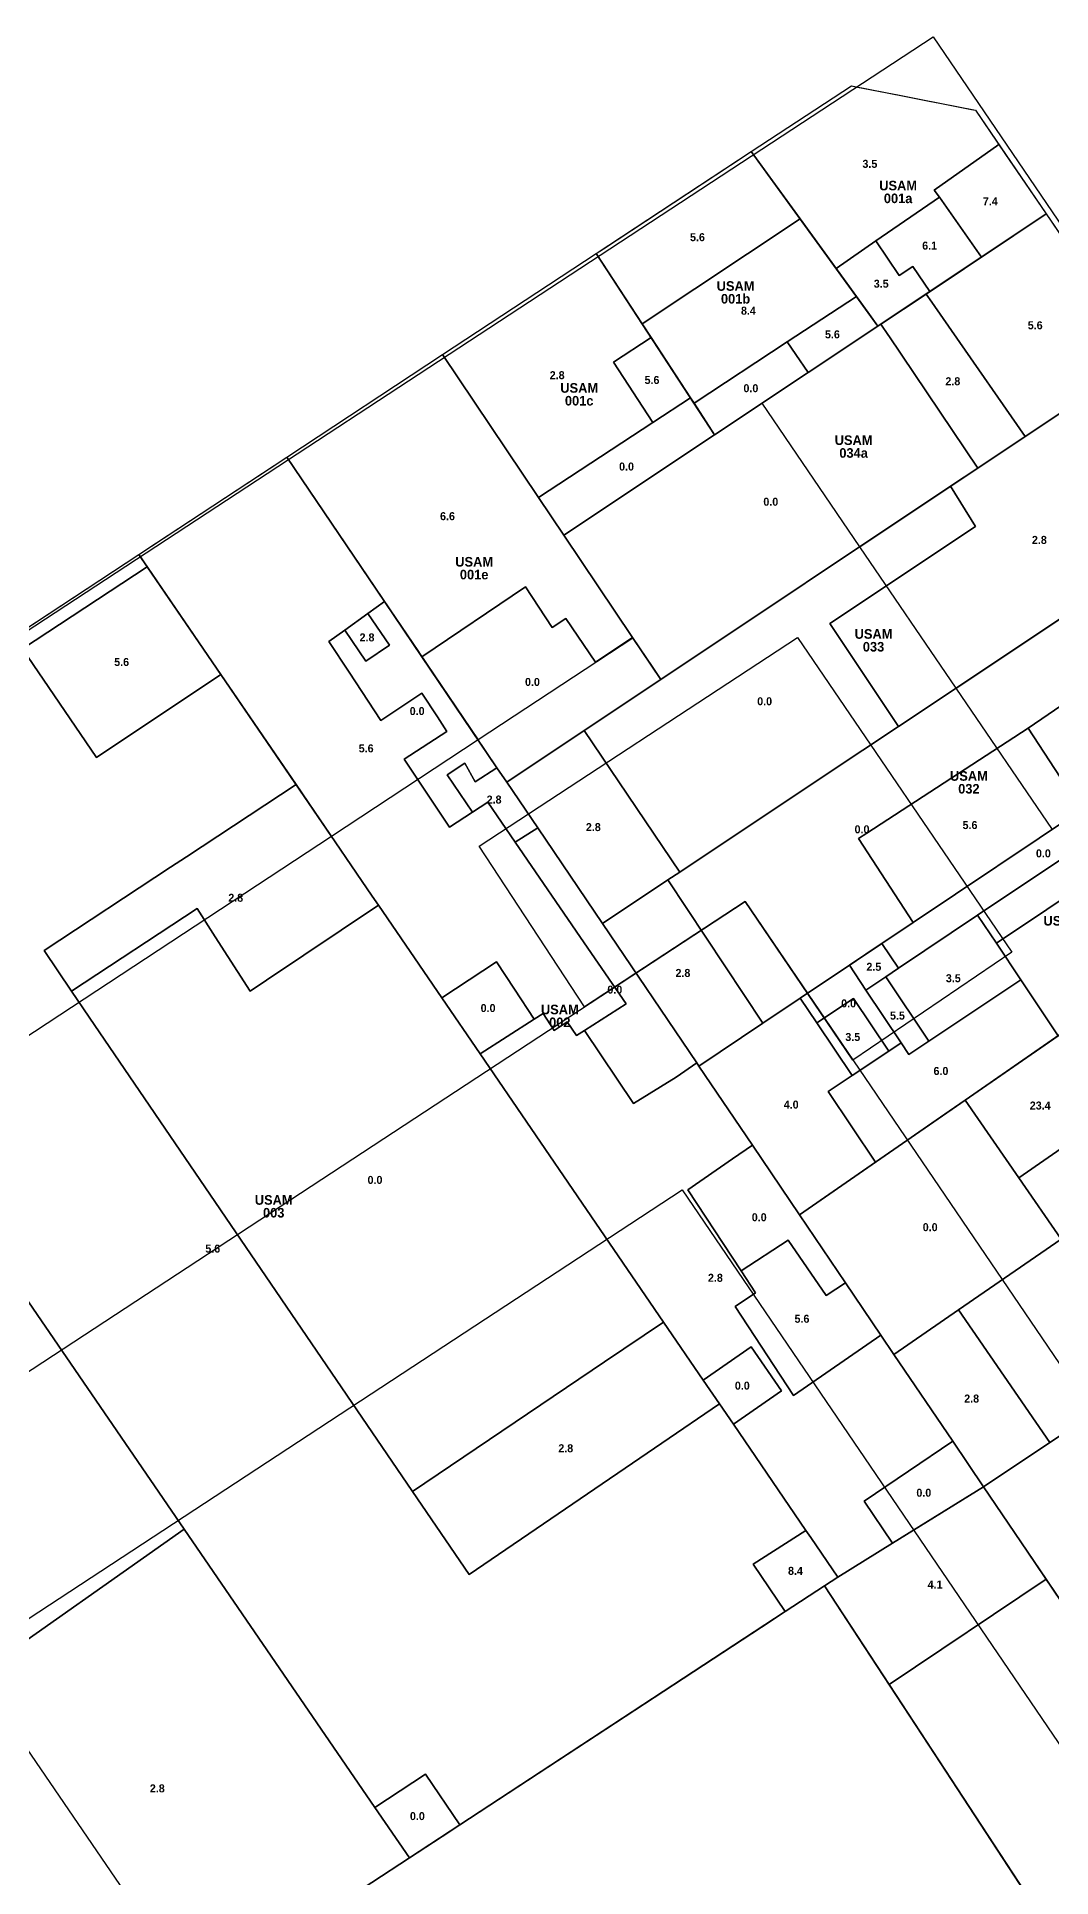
# Model space of a CAD drawing. Header units: metres. Extents: x 6364127 to 6364293, y 6168901 to 6169063.
# Drawn here: x 6364185.4 to 6364232.9, y 6168976.8 to 6169063.1 of the extents above; entities that cross this region are included whole.
import ezdxf
from ezdxf.enums import TextEntityAlignment as Align

# ---------------------------------------------------------------- set-up
doc = ezdxf.new("R2010")
doc.units = ezdxf.units.M
doc.header["$MEASUREMENT"] = 0
doc.linetypes.add('DASHED', pattern=[10, 5, -5])
for name, color, linetype, true_color in [('banda_minima', 1, 'Continuous', 0xe41a1c), ('lfi', 141, 'Continuous', 0x3579b1), ('lib', 2, 'Continuous', 0xffd306), ('manzanas', 250, 'Continuous', 0x404040), ('parcelas', 252, 'Continuous', 0x606060), ('parcelas_etiquetas', 252, 'Continuous', 0x606060), ('tejido', 8, 'Continuous', 0x808080), ('Tronera SI', 141, 'Continuous', 0x3579b1)]:
    doc.layers.add(name, color=color, linetype=linetype, true_color=true_color)
doc.layers.add('ldf', color=7, linetype='Continuous')
doc.styles.add('GOOGLE_SANS', font='GoogleSans-Bold.ttf')

msp = doc.modelspace()

# ---------------------------------------------------------------- linework, layer by layer
at = {"layer": 'banda_minima', "color": 1, "linetype": 'DASHED', "ltscale": 5}
for points in [[(6364232.692, 6169054.75), (6364224.801, 6169049.496), (6364218.863, 6169057.672), (6364223.558, 6169060.759), (6364229.376, 6169059.613), (6364232.692, 6169054.75)], [(6364218.863, 6169057.672), (6364224.801, 6169049.496), (6364217.145, 6169044.4), (6364211.598, 6169052.896), (6364218.863, 6169057.672)], [(6364219.373, 6169045.883), (6364232.692, 6169054.75), (6364237.268, 6169048.033), (6364223.955, 6169039.157), (6364219.373, 6169045.883)], [(6364211.598, 6169052.896), (6364217.145, 6169044.4), (6364210.082, 6169039.698), (6364204.391, 6169048.157), (6364211.598, 6169052.896)], [(6364204.391, 6169048.157), (6364213.315, 6169034.876), (6364206.057, 6169030.104), (6364197.089, 6169043.356), (6364204.391, 6169048.157)], [(6364237.268, 6169048.033), (6364241.79, 6169041.399), (6364228.47, 6169032.531), (6364223.955, 6169039.156), (6364237.268, 6169048.033)], [(6364190.145, 6169038.79), (6364197.089, 6169043.356), (6364206.057, 6169030.104), (6364199.178, 6169025.58), (6364190.145, 6169038.79)], [(6364241.79, 6169041.399), (6364246.284, 6169034.805), (6364232.985, 6169025.908), (6364228.47, 6169032.531), (6364241.79, 6169041.399)], [(6364190.145, 6169038.79), (6364199.178, 6169025.58), (6364179.067, 6169012.357), (6364170.018, 6169025.556), (6364190.145, 6169038.79)]]:
    msp.add_lwpolyline(points, close=True, dxfattribs=at)
at = {"layer": 'ldf'}
for points in [[(6364224.801, 6169049.496), (6364221.531, 6169047.32), (6364217.145, 6169044.4)], [(6364217.145, 6169044.4), (6364210.082, 6169039.698)], [(6364214.618, 6169032.931), (6364214.246, 6169033.487), (6364213.299, 6169034.899), (6364210.082, 6169039.698)], [(6364214.618, 6169032.931), (6364211.028, 6169030.536), (6364207.402, 6169028.118)], [(6364211.887, 6169021.491), (6364208.85, 6169025.978), (6364207.402, 6169028.118)], [(6364216.405, 6169014.816), (6364216.307, 6169014.96), (6364211.887, 6169021.491)], [(6364221.129, 6169007.836), (6364218.914, 6169011.109), (6364216.405, 6169014.816)], [(6364225.552, 6169001.301), (6364224.938, 6169002.207), (6364223.284, 6169004.651), (6364221.129, 6169007.836)], [(6364229.751, 6168995.097), (6364228.309, 6168997.229), (6364225.552, 6169001.301)], [(6364222.299, 6168990.452), (6364222.92, 6168990.859), (6364225.483, 6168992.449), (6364227.042, 6168993.416), (6364229.751, 6168995.097)], [(6364229.751, 6168995.097), (6364227.042, 6168993.416), (6364225.483, 6168992.449), (6364222.92, 6168990.859)], [(6364234.18, 6168988.554), (6364231.823, 6168992.035), (6364229.751, 6168995.097)], [(6364222.92, 6168990.859), (6364222.299, 6168990.452), (6364220.458, 6168989.246), (6364219.789, 6168988.807), (6364205.205, 6168979.25), (6364204.731, 6168978.94), (6364202.833, 6168977.696)], [(6364197.542, 6168974.229), (6364202.833, 6168977.696), (6364204.731, 6168978.94), (6364205.205, 6168979.25), (6364219.789, 6168988.807), (6364220.458, 6168989.246), (6364222.299, 6168990.452)], [(6364202.833, 6168977.696), (6364197.542, 6168974.229), (6364189.524, 6168968.974)]]:
    msp.add_lwpolyline(points, dxfattribs=at)
at = {"layer": 'lfi'}
msp.add_lwpolyline([(6364168.186, 6168989.503), (6364218.569, 6169022.527), (6364251.239, 6168974.504), (6364201.016, 6168941.463), (6364168.186, 6168989.503)], close=True, dxfattribs=at)
at = {"layer": 'lib'}
msp.add_lwpolyline([(6364182.041, 6168987.002), (6364215.63, 6169009.017), (6364237.41, 6168977.002), (6364203.928, 6168954.975), (6364182.041, 6168987.002)], close=True, dxfattribs=at)
at = {"layer": 'manzanas'}
msp.add_lwpolyline([(6364126.62, 6168997.007), (6364227.386, 6169063.054), (6364292.725, 6168967.009), (6364192.279, 6168900.926), (6364126.62, 6168997.007)], close=True, dxfattribs=at)
at = {"layer": 'parcelas'}
for points in [[(6364230.759, 6169057.585), (6364232.692, 6169054.75), (6364228.863, 6169052.201), (6364227.057, 6169050.998), (6364224.938, 6169049.588), (6364224.801, 6169049.496), (6364224.326, 6169050.149), (6364223.794, 6169050.882), (6364221.156, 6169054.516), (6364218.863, 6169057.672), (6364223.558, 6169060.759), (6364223.77, 6169060.717), (6364225.241, 6169060.427), (6364225.732, 6169060.33), (6364227.204, 6169060.04), (6364227.709, 6169059.941), (6364229.181, 6169059.651), (6364229.376, 6169059.613), (6364230.759, 6169057.585)], [(6364223.794, 6169050.882), (6364224.326, 6169050.149), (6364224.801, 6169049.496), (6364221.531, 6169047.32), (6364217.145, 6169044.4), (6364216.178, 6169045.882), (6364216.014, 6169046.133), (6364214.165, 6169048.964), (6364213.745, 6169049.607), (6364211.598, 6169052.896), (6364211.933, 6169053.116), (6364218.529, 6169057.452), (6364218.863, 6169057.672), (6364221.156, 6169054.516), (6364223.794, 6169050.882)], [(6364224.938, 6169049.588), (6364227.057, 6169050.998), (6364228.863, 6169052.201), (6364232.692, 6169054.75), (6364233.255, 6169053.924), (6364233.818, 6169053.097), (6364236.705, 6169048.86), (6364237.268, 6169048.033), (6364236.436, 6169047.479), (6364234.732, 6169046.342), (6364231.704, 6169044.323), (6364229.481, 6169042.841), (6364228.202, 6169041.988), (6364214.618, 6169032.931), (6364214.246, 6169033.487), (6364213.299, 6169034.899), (6364210.082, 6169039.698), (6364217.145, 6169044.4), (6364221.531, 6169047.32), (6364224.801, 6169049.496), (6364224.938, 6169049.588)], [(6364204.391, 6169048.157), (6364211.598, 6169052.896), (6364213.745, 6169049.607), (6364214.165, 6169048.964), (6364216.014, 6169046.133), (6364216.178, 6169045.882), (6364217.145, 6169044.4), (6364210.082, 6169039.698), (6364208.891, 6169041.469), (6364204.391, 6169048.157)], [(6364197.089, 6169043.356), (6364204.391, 6169048.157), (6364208.891, 6169041.469), (6364210.082, 6169039.698), (6364213.299, 6169034.899), (6364214.246, 6169033.487), (6364214.618, 6169032.931), (6364211.028, 6169030.536), (6364207.402, 6169028.118), (6364206.941, 6169028.798), (6364204.971, 6169031.71), (6364203.423, 6169033.997), (6364203.257, 6169034.243), (6364201.673, 6169036.582), (6364197.089, 6169043.356)], [(6364237.268, 6169048.033), (6364238.789, 6169045.802), (6364241.79, 6169041.399), (6364240.625, 6169040.623), (6364233.721, 6169036.027), (6364225.764, 6169030.73), (6364222.428, 6169028.509), (6364215.512, 6169023.905), (6364214.958, 6169023.536), (6364211.887, 6169021.491), (6364208.85, 6169025.978), (6364207.402, 6169028.118), (6364211.028, 6169030.536), (6364214.618, 6169032.931), (6364228.202, 6169041.988), (6364229.481, 6169042.841), (6364231.704, 6169044.323), (6364234.732, 6169046.342), (6364236.436, 6169047.479), (6364237.268, 6169048.033)], [(6364190.145, 6169038.79), (6364190.48, 6169039.01), (6364196.756, 6169043.136), (6364197.089, 6169043.356), (6364201.673, 6169036.582), (6364203.257, 6169034.243), (6364203.423, 6169033.997), (6364204.971, 6169031.71), (6364206.941, 6169028.798), (6364207.402, 6169028.118), (6364208.85, 6169025.978), (6364211.887, 6169021.491), (6364216.307, 6169014.96), (6364216.405, 6169014.816), (6364218.914, 6169011.109), (6364221.129, 6169007.836), (6364223.284, 6169004.651), (6364224.938, 6169002.207), (6364225.552, 6169001.301), (6364228.309, 6168997.229), (6364229.751, 6168995.097), (6364227.042, 6168993.416), (6364225.483, 6168992.449), (6364222.92, 6168990.859), (6364221.648, 6168992.72), (6364221.422, 6168993.051), (6364218.022, 6168998.023), (6364217.366, 6168998.982), (6364216.61, 6169000.087), (6364214.75, 6169002.808), (6364210.938, 6169008.382), (6364206.152, 6169015.381), (6364204.349, 6169018.017), (6364201.378, 6169022.362), (6364201.096, 6169022.775), (6364198.377, 6169026.752), (6364197.518, 6169028.008), (6364193.99, 6169033.168), (6364190.54, 6169038.212), (6364190.145, 6169038.79)], [(6364241.79, 6169041.399), (6364244.043, 6169038.092), (6364246.284, 6169034.805), (6364241.626, 6169031.688), (6364234.347, 6169026.819), (6364226.455, 6169021.539), (6364224.231, 6169020.052), (6364223.411, 6169019.503), (6364221.161, 6169017.998), (6364219.412, 6169016.827), (6364216.405, 6169014.816), (6364216.307, 6169014.96), (6364211.887, 6169021.491), (6364214.958, 6169023.536), (6364215.512, 6169023.905), (6364222.428, 6169028.509), (6364225.764, 6169030.73), (6364233.721, 6169036.027), (6364240.625, 6169040.623), (6364241.79, 6169041.399)], [(6364228.146, 6169012.699), (6364224.53, 6169010.192), (6364221.129, 6169007.836), (6364218.914, 6169011.109), (6364216.405, 6169014.816), (6364219.412, 6169016.827), (6364221.161, 6169017.998), (6364223.411, 6169019.503), (6364224.231, 6169020.052), (6364226.455, 6169021.539), (6364234.347, 6169026.819), (6364241.626, 6169031.688), (6364246.284, 6169034.805), (6364250.697, 6169028.328), (6364249.164, 6169027.265), (6364247.029, 6169025.786), (6364243.049, 6169023.027), (6364237.021, 6169018.85), (6364233.334, 6169016.295), (6364228.899, 6169013.221), (6364228.146, 6169012.699)], [(6364225.552, 6169001.301), (6364224.938, 6169002.207), (6364223.284, 6169004.651), (6364221.129, 6169007.836), (6364224.53, 6169010.192), (6364228.146, 6169012.699), (6364228.899, 6169013.221), (6364233.334, 6169016.295), (6364237.021, 6169018.85), (6364243.049, 6169023.027), (6364247.029, 6169025.786), (6364249.164, 6169027.265), (6364250.697, 6169028.328), (6364255.215, 6169021.697), (6364253.85, 6169020.759), (6364250.931, 6169018.751), (6364250.389, 6169018.379), (6364247.6, 6169016.461), (6364237.334, 6169009.403), (6364233.4, 6169006.697), (6364228.584, 6169003.387), (6364225.552, 6169001.301)]]:
    msp.add_lwpolyline(points, close=True, dxfattribs=at)
for points in [[(6364178.339, 6169031.027), (6364190.145, 6169038.79), (6364190.54, 6169038.212), (6364190.54, 6169038.212), (6364193.99, 6169033.168), (6364197.518, 6169028.008), (6364198.377, 6169026.752), (6364201.096, 6169022.775), (6364201.378, 6169022.362), (6364204.349, 6169018.017), (6364206.152, 6169015.381), (6364210.938, 6169008.382), (6364214.75, 6169002.808), (6364216.61, 6169000.087), (6364217.366, 6168998.982), (6364218.022, 6168998.023), (6364221.422, 6168993.051), (6364221.648, 6168992.72), (6364222.92, 6168990.859), (6364222.299, 6168990.452), (6364220.458, 6168989.246), (6364219.789, 6168988.807), (6364205.205, 6168979.25), (6364204.731, 6168978.94), (6364202.833, 6168977.696), (6364201.211, 6168980.063), (6364192.271, 6168993.101), (6364177.078, 6169015.259)], [(6364177.078, 6169015.259), (6364192.271, 6168993.101), (6364201.211, 6168980.063), (6364202.833, 6168977.696), (6364197.542, 6168974.229)], [(6364238.488, 6169000.892), (6364232.866, 6168997.163), (6364229.751, 6168995.097), (6364228.309, 6168997.229), (6364225.552, 6169001.301), (6364225.552, 6169001.301), (6364228.584, 6169003.387), (6364233.4, 6169006.697)], [(6364234.18, 6168988.554), (6364231.823, 6168992.035), (6364229.751, 6168995.097), (6364232.866, 6168997.163), (6364238.488, 6169000.892)], [(6364232.957, 6168974.177), (6364231.973, 6168975.68), (6364224.189, 6168987.566), (6364222.299, 6168990.452), (6364222.299, 6168990.452), (6364222.92, 6168990.859), (6364225.483, 6168992.449), (6364227.042, 6168993.416), (6364229.751, 6168995.097), (6364231.823, 6168992.035), (6364234.18, 6168988.554)], [(6364240.726, 6168932.969), (6364230.153, 6168926.006), (6364225.46, 6168932.945), (6364223.567, 6168935.745), (6364221.437, 6168938.895), (6364218.948, 6168942.575), (6364218.058, 6168943.892), (6364215.713, 6168947.358), (6364215.067, 6168948.314), (6364213.727, 6168950.294), (6364207.503, 6168959.498), (6364207.34, 6168959.739), (6364205.655, 6168962.232), (6364203.419, 6168965.539), (6364197.542, 6168974.229), (6364202.833, 6168977.696), (6364204.731, 6168978.94), (6364205.205, 6168979.25), (6364219.789, 6168988.807), (6364220.458, 6168989.246), (6364222.299, 6168990.452), (6364224.189, 6168987.566), (6364231.973, 6168975.68), (6364232.957, 6168974.177)]]:
    msp.add_lwpolyline(points, dxfattribs=at)
at = {"layer": 'tejido'}
for points in [[(6364224.698, 6169053.49), (6364222.837, 6169052.201), (6364221.156, 6169054.516), (6364218.863, 6169057.672), (6364223.558, 6169060.759), (6364229.376, 6169059.613), (6364230.477, 6169058), (6364227.445, 6169055.871), (6364227.681, 6169055.536), (6364224.698, 6169053.49)], [(6364232.692, 6169054.75), (6364229.653, 6169052.727), (6364227.681, 6169055.536), (6364227.445, 6169055.871), (6364230.477, 6169058), (6364232.692, 6169054.75)], [(6364221.156, 6169054.516), (6364213.745, 6169049.607), (6364211.598, 6169052.896), (6364211.933, 6169053.116), (6364218.529, 6169057.452), (6364218.863, 6169057.672), (6364221.156, 6169054.516)], [(6364229.653, 6169052.727), (6364227.236, 6169051.118), (6364226.438, 6169052.293), (6364225.802, 6169051.862), (6364224.698, 6169053.49), (6364227.681, 6169055.536), (6364229.653, 6169052.727)], [(6364237.268, 6169048.033), (6364236.436, 6169047.479), (6364234.732, 6169046.342), (6364231.704, 6169044.324), (6364228.249, 6169049.285), (6364227.322, 6169050.617), (6364227.057, 6169050.998), (6364227.236, 6169051.118), (6364229.654, 6169052.727), (6364232.692, 6169054.75), (6364233.255, 6169053.924), (6364233.818, 6169053.097), (6364236.705, 6169048.861), (6364237.268, 6169048.033)], [(6364223.794, 6169050.882), (6364220.552, 6169048.753), (6364216.178, 6169045.882), (6364216.015, 6169046.133), (6364214.165, 6169048.964), (6364213.745, 6169049.607), (6364221.156, 6169054.516), (6364222.837, 6169052.201), (6364223.794, 6169050.882)], [(6364213.745, 6169049.607), (6364214.165, 6169048.964), (6364212.401, 6169047.803), (6364214.254, 6169044.977), (6364208.891, 6169041.469), (6364204.391, 6169048.157), (6364211.598, 6169052.896), (6364213.745, 6169049.607)], [(6364227.236, 6169051.118), (6364227.057, 6169050.998), (6364224.938, 6169049.588), (6364224.801, 6169049.496), (6364223.794, 6169050.882), (6364222.837, 6169052.201), (6364224.698, 6169053.49), (6364225.802, 6169051.862), (6364226.438, 6169052.293), (6364227.236, 6169051.118)], [(6364224.801, 6169049.496), (6364221.531, 6169047.32), (6364220.954, 6169048.165), (6364220.552, 6169048.753), (6364223.794, 6169050.882), (6364224.801, 6169049.496)], [(6364231.704, 6169044.323), (6364229.481, 6169042.841), (6364225.305, 6169049.042), (6364225.295, 6169049.058), (6364224.938, 6169049.588), (6364227.057, 6169050.998), (6364227.322, 6169050.617), (6364228.249, 6169049.285), (6364231.704, 6169044.323)], [(6364229.481, 6169042.841), (6364228.202, 6169041.988), (6364214.619, 6169032.931), (6364213.299, 6169034.899), (6364210.082, 6169039.698), (6364217.145, 6169044.4), (6364221.531, 6169047.32), (6364224.801, 6169049.496), (6364224.938, 6169049.588), (6364225.295, 6169049.058), (6364225.305, 6169049.042), (6364229.481, 6169042.841)], [(6364216.014, 6169046.133), (6364214.254, 6169044.977), (6364212.401, 6169047.803), (6364214.165, 6169048.964), (6364216.014, 6169046.133)], [(6364221.531, 6169047.32), (6364217.145, 6169044.4), (6364216.178, 6169045.882), (6364220.552, 6169048.753), (6364220.954, 6169048.165), (6364221.531, 6169047.32)], [(6364210.082, 6169039.698), (6364213.299, 6169034.899), (6364212.64, 6169034.464), (6364211.557, 6169033.746), (6364210.169, 6169035.788), (6364209.525, 6169035.375), (6364208.276, 6169037.279), (6364203.423, 6169033.997), (6364201.673, 6169036.582), (6364197.089, 6169043.356), (6364204.391, 6169048.157), (6364208.891, 6169041.469), (6364210.082, 6169039.698)], [(6364241.79, 6169041.399), (6364240.625, 6169040.623), (6364233.721, 6169036.027), (6364225.764, 6169030.73), (6364223.303, 6169034.433), (6364222.553, 6169035.562), (6364229.376, 6169040.104), (6364228.202, 6169041.988), (6364229.481, 6169042.841), (6364231.704, 6169044.323), (6364234.732, 6169046.342), (6364236.436, 6169047.479), (6364237.268, 6169048.033), (6364238.789, 6169045.802), (6364241.79, 6169041.399)], [(6364216.178, 6169045.882), (6364217.145, 6169044.4), (6364210.082, 6169039.698), (6364208.891, 6169041.469), (6364214.254, 6169044.977), (6364216.014, 6169046.133), (6364216.178, 6169045.882)], [(6364201.673, 6169036.582), (6364200.892, 6169036.023), (6364199.806, 6169035.25), (6364199.051, 6169034.713), (6364200.004, 6169033.269), (6364201.492, 6169031.016), (6364203.424, 6169032.296), (6364204.151, 6169031.182), (6364204.596, 6169030.497), (6364202.595, 6169029.199), (6364204.718, 6169026.009), (6364205.799, 6169026.714), (6364206.511, 6169027.178), (6364207.793, 6169025.311), (6364211.027, 6169020.596), (6364212.995, 6169017.725), (6364211.037, 6169016.474), (6364210.675, 6169016.243), (6364210.236, 6169016.89), (6364209.619, 6169016.484), (6364209.099, 6169017.282), (6364208.678, 6169017.01), (6364207.756, 6169018.424), (6364206.915, 6169019.699), (6364204.349, 6169018.017), (6364201.378, 6169022.362), (6364201.096, 6169022.775), (6364198.377, 6169026.752), (6364197.518, 6169028.008), (6364193.99, 6169033.168), (6364190.54, 6169038.212), (6364190.145, 6169038.79), (6364190.48, 6169039.01), (6364196.755, 6169043.136), (6364197.089, 6169043.356), (6364201.673, 6169036.582)], [(6364225.764, 6169030.73), (6364222.428, 6169028.509), (6364215.512, 6169023.905), (6364211.028, 6169030.536), (6364214.618, 6169032.931), (6364228.202, 6169041.988), (6364229.376, 6169040.104), (6364222.553, 6169035.562), (6364223.303, 6169034.433), (6364225.764, 6169030.73)], [(6364246.284, 6169034.805), (6364239.358, 6169030.171), (6364234.347, 6169026.819), (6364231.851, 6169030.652), (6364235.602, 6169033.209), (6364233.721, 6169036.027), (6364240.625, 6169040.623), (6364241.79, 6169041.399), (6364244.043, 6169038.092), (6364246.284, 6169034.805)], [(6364190.54, 6169038.212), (6364184.688, 6169034.365), (6364178.733, 6169030.45), (6364178.339, 6169031.027), (6364190.145, 6169038.79), (6364190.54, 6169038.212)], [(6364193.99, 6169033.168), (6364188.169, 6169029.274), (6364184.688, 6169034.365), (6364190.54, 6169038.212), (6364193.99, 6169033.168)], [(6364203.423, 6169033.997), (6364206.941, 6169028.798), (6364205.921, 6169028.141), (6364205.429, 6169029.015), (6364204.599, 6169028.462), (6364205.799, 6169026.714), (6364204.719, 6169026.009), (6364202.594, 6169029.199), (6364204.596, 6169030.497), (6364204.151, 6169031.182), (6364203.424, 6169032.296), (6364201.492, 6169031.016), (6364200.004, 6169033.269), (6364199.052, 6169034.713), (6364199.806, 6169035.25), (6364200.786, 6169033.798), (6364201.896, 6169034.547), (6364200.892, 6169036.023), (6364201.673, 6169036.582), (6364203.423, 6169033.997)], [(6364208.276, 6169037.279), (6364209.525, 6169035.375), (6364210.169, 6169035.788), (6364211.557, 6169033.746), (6364213.299, 6169034.899), (6364214.619, 6169032.931), (6364211.028, 6169030.536), (6364207.402, 6169028.118), (6364206.941, 6169028.798), (6364203.423, 6169033.997), (6364208.276, 6169037.279)], [(6364199.806, 6169035.25), (6364200.892, 6169036.023), (6364201.896, 6169034.547), (6364200.786, 6169033.798), (6364199.806, 6169035.25)], [(6364231.851, 6169030.652), (6364224.287, 6169025.731), (6364223.892, 6169025.474), (6364226.455, 6169021.539), (6364224.985, 6169020.556), (6364223.461, 6169019.537), (6364221.161, 6169017.998), (6364219.412, 6169016.827), (6364214.958, 6169023.536), (6364215.512, 6169023.905), (6364222.428, 6169028.509), (6364225.764, 6169030.73), (6364233.721, 6169036.027), (6364235.602, 6169033.209), (6364231.851, 6169030.652)], [(6364215.512, 6169023.905), (6364214.958, 6169023.536), (6364211.887, 6169021.491), (6364208.85, 6169025.978), (6364207.402, 6169028.118), (6364211.028, 6169030.536), (6364215.512, 6169023.905)], [(6364234.347, 6169026.819), (6364226.455, 6169021.539), (6364223.892, 6169025.474), (6364224.287, 6169025.731), (6364231.851, 6169030.652), (6364234.347, 6169026.819)], [(6364240.134, 6169029.011), (6364236.614, 6169026.656), (6364229.476, 6169021.88), (6364225.762, 6169019.395), (6364224.985, 6169020.556), (6364226.455, 6169021.539), (6364234.347, 6169026.819), (6364239.358, 6169030.171), (6364240.134, 6169029.011)], [(6364206.941, 6169028.798), (6364207.402, 6169028.118), (6364208.85, 6169025.978), (6364207.793, 6169025.311), (6364206.511, 6169027.178), (6364205.799, 6169026.714), (6364204.599, 6169028.462), (6364205.429, 6169029.015), (6364205.921, 6169028.141), (6364206.941, 6169028.798)], [(6364201.378, 6169022.362), (6364196.128, 6169018.836), (6364195.373, 6169018.329), (6364193.733, 6169020.87), (6364192.878, 6169022.197), (6364186.998, 6169018.325), (6364185.702, 6169020.226), (6364191.63, 6169024.131), (6364192.381, 6169024.626), (6364197.518, 6169028.008), (6364198.377, 6169026.752), (6364201.096, 6169022.775), (6364201.378, 6169022.362)], [(6364230.353, 6169020.568), (6364229.475, 6169021.88), (6364236.614, 6169026.656), (6364237.491, 6169025.345), (6364230.353, 6169020.568)], [(6364192.271, 6168993.101), (6364182.459, 6168986.204), (6364175.865, 6168995.766), (6364174.302, 6168998.032), (6364166.654, 6169009.122), (6364168.103, 6169010.081), (6364164.506, 6169015.39), (6364163.024, 6169014.387), (6364160.247, 6169018.414), (6364159.906, 6169018.908), (6364160.857, 6169019.533), (6364161.44, 6169019.916), (6364170.018, 6169025.556), (6364177.078, 6169015.259), (6364192.271, 6168993.101)], [(6364211.887, 6169021.491), (6364216.307, 6169014.96), (6364215.347, 6169014.295), (6364213.336, 6169013.066), (6364211.037, 6169016.474), (6364212.995, 6169017.725), (6364211.027, 6169020.596), (6364207.793, 6169025.311), (6364208.85, 6169025.978), (6364211.887, 6169021.491)], [(6364240.311, 6169021.13), (6364237.021, 6169018.85), (6364233.404, 6169016.343), (6364233.251, 6169016.237), (6364231.496, 6169018.86), (6364230.353, 6169020.568), (6364237.491, 6169025.345), (6364238.808, 6169023.377), (6364240.311, 6169021.13)], [(6364219.412, 6169016.827), (6364216.405, 6169014.816), (6364216.307, 6169014.96), (6364211.887, 6169021.491), (6364214.958, 6169023.536), (6364219.412, 6169016.827)], [(6364204.349, 6169018.017), (6364206.152, 6169015.381), (6364210.938, 6169008.382), (6364214.75, 6169002.808), (6364211.984, 6169000.945), (6364202.978, 6168994.876), (6364187.826, 6169017.109), (6364186.998, 6169018.325), (6364192.878, 6169022.197), (6364193.733, 6169020.87), (6364195.373, 6169018.329), (6364196.128, 6169018.836), (6364201.378, 6169022.362), (6364204.349, 6169018.017)], [(6364230.353, 6169020.568), (6364231.496, 6169018.86), (6364227.194, 6169015.982), (6364225.173, 6169019.001), (6364225.762, 6169019.395), (6364229.476, 6169021.88), (6364230.353, 6169020.568)], [(6364225.762, 6169019.395), (6364225.173, 6169019.001), (6364224.238, 6169018.375), (6364223.461, 6169019.537), (6364224.985, 6169020.556), (6364225.762, 6169019.395)], [(6364208.678, 6169017.01), (6364206.152, 6169015.381), (6364204.349, 6169018.017), (6364206.915, 6169019.699), (6364207.756, 6169018.424), (6364208.678, 6169017.01)], [(6364224.238, 6169018.375), (6364225.89, 6169015.907), (6364225.305, 6169015.515), (6364223.653, 6169017.984), (6364221.939, 6169016.836), (6364221.161, 6169017.998), (6364223.411, 6169019.503), (6364223.461, 6169019.537), (6364224.238, 6169018.375)], [(6364233.251, 6169016.237), (6364228.899, 6169013.221), (6364224.687, 6169010.301), (6364222.468, 6169013.617), (6364223.59, 6169014.368), (6364225.305, 6169015.515), (6364225.89, 6169015.907), (6364226.258, 6169015.356), (6364227.194, 6169015.982), (6364231.496, 6169018.86), (6364233.251, 6169016.237)], [(6364227.194, 6169015.982), (6364226.258, 6169015.356), (6364225.89, 6169015.907), (6364224.238, 6169018.375), (6364225.173, 6169019.001), (6364227.194, 6169015.982)], [(6364246.407, 6169013.901), (6364245.314, 6169013.166), (6364241.675, 6169010.716), (6364239.686, 6169009.377), (6364238.056, 6169008.281), (6364240.583, 6169004.41), (6364239.674, 6169003.823), (6364240.345, 6169002.797), (6364240.652, 6169002.327), (6364239.437, 6169001.521), (6364238.407, 6169000.838), (6364234.261, 6168998.088), (6364232.866, 6168997.163), (6364228.584, 6169003.387), (6364233.4, 6169006.697), (6364237.334, 6169009.403), (6364247.6, 6169016.461), (6364250.389, 6169018.379), (6364251.228, 6169017.132), (6364249.447, 6169015.942), (6364248.293, 6169015.169), (6364246.407, 6169013.901)], [(6364224.687, 6169010.301), (6364221.129, 6169007.836), (6364218.914, 6169011.109), (6364216.405, 6169014.816), (6364219.412, 6169016.827), (6364221.161, 6169017.998), (6364221.939, 6169016.836), (6364223.59, 6169014.368), (6364222.468, 6169013.617), (6364224.687, 6169010.301)], [(6364225.305, 6169015.515), (6364223.59, 6169014.368), (6364221.939, 6169016.836), (6364223.653, 6169017.984), (6364225.305, 6169015.515)], [(6364211.037, 6169016.474), (6364213.336, 6169013.066), (6364215.347, 6169014.295), (6364216.307, 6169014.96), (6364216.405, 6169014.816), (6364218.914, 6169011.109), (6364217.977, 6169010.459), (6364215.887, 6169009.01), (6364218.388, 6169005.214), (6364219.063, 6169004.19), (6364218.109, 6169003.542), (6364220.84, 6168999.367), (6364224.938, 6169002.207), (6364225.552, 6169001.301), (6364228.309, 6168997.229), (6364224.156, 6168994.417), (6364225.483, 6168992.449), (6364222.92, 6168990.859), (6364221.648, 6168992.72), (6364221.422, 6168993.051), (6364218.022, 6168998.023), (6364220.275, 6168999.584), (6364218.863, 6169001.648), (6364216.61, 6169000.087), (6364214.75, 6169002.808), (6364210.938, 6169008.382), (6364206.152, 6169015.381), (6364208.678, 6169017.01), (6364209.099, 6169017.282), (6364209.619, 6169016.484), (6364210.236, 6169016.89), (6364210.675, 6169016.243), (6364211.037, 6169016.474)], [(6364235.371, 6169013.504), (6364235.923, 6169012.707), (6364235.329, 6169012.296), (6364231.41, 6169009.581), (6364228.899, 6169013.221), (6364233.251, 6169016.237), (6364233.404, 6169016.343), (6364235.371, 6169013.504)], [(6364231.41, 6169009.581), (6364233.4, 6169006.697), (6364228.584, 6169003.387), (6364225.552, 6169001.301), (6364224.938, 6169002.207), (6364223.284, 6169004.651), (6364221.129, 6169007.836), (6364224.687, 6169010.301), (6364228.899, 6169013.221), (6364231.41, 6169009.581)], [(6364237.334, 6169009.403), (6364233.4, 6169006.697), (6364231.41, 6169009.581), (6364235.329, 6169012.296), (6364237.334, 6169009.403)], [(6364221.129, 6169007.836), (6364223.284, 6169004.651), (6364222.37, 6169004.054), (6364220.588, 6169006.653), (6364218.388, 6169005.214), (6364215.887, 6169009.01), (6364217.977, 6169010.459), (6364218.914, 6169011.109), (6364221.129, 6169007.836)], [(6364223.284, 6169004.651), (6364224.938, 6169002.207), (6364220.84, 6168999.367), (6364218.109, 6169003.542), (6364219.063, 6169004.19), (6364218.388, 6169005.214), (6364220.588, 6169006.653), (6364222.37, 6169004.054), (6364223.284, 6169004.651)], [(6364216.61, 6169000.087), (6364217.366, 6168998.982), (6364214.666, 6168997.141), (6364205.635, 6168990.979), (6364202.978, 6168994.876), (6364211.984, 6169000.945), (6364214.75, 6169002.808), (6364216.61, 6169000.087)], [(6364232.866, 6168997.163), (6364229.751, 6168995.097), (6364228.309, 6168997.229), (6364225.552, 6169001.301), (6364228.584, 6169003.387), (6364232.866, 6168997.163)], [(6364218.022, 6168998.023), (6364217.366, 6168998.982), (6364216.61, 6169000.087), (6364218.863, 6169001.648), (6364220.275, 6168999.584), (6364218.022, 6168998.023)], [(6364240.053, 6168995.594), (6364241.522, 6168993.34), (6364234.18, 6168988.554), (6364232.686, 6168990.76), (6364229.751, 6168995.097), (6364232.866, 6168997.163), (6364234.261, 6168998.088), (6364238.31, 6168994.457), (6364240.053, 6168995.594)], [(6364229.751, 6168995.097), (6364227.042, 6168993.416), (6364225.483, 6168992.449), (6364224.156, 6168994.417), (6364228.309, 6168997.229), (6364229.751, 6168995.097)], [(6364232.686, 6168990.76), (6364225.325, 6168985.831), (6364222.299, 6168990.452), (6364222.92, 6168990.859), (6364225.483, 6168992.449), (6364229.751, 6168995.097), (6364232.686, 6168990.76)], [(6364201.21, 6168980.063), (6364202.833, 6168977.696), (6364197.542, 6168974.229), (6364189.523, 6168968.974), (6364185.026, 6168975.616), (6364179.269, 6168983.962), (6364182.459, 6168986.204), (6364192.27, 6168993.101), (6364201.21, 6168980.063)], [(6364222.92, 6168990.859), (6364222.299, 6168990.452), (6364220.458, 6168989.246), (6364218.945, 6168991.462), (6364221.422, 6168993.051), (6364221.648, 6168992.72), (6364222.92, 6168990.859)], [(6364225.325, 6168985.831), (6364232.686, 6168990.76), (6364234.18, 6168988.554), (6364238.663, 6168981.928), (6364243.104, 6168975.367), (6364250.016, 6168965.154), (6364256.622, 6168955.392), (6364258.172, 6168953.103), (6364258.567, 6168952.518), (6364257.223, 6168951.638), (6364253.322, 6168957.594), (6364253.006, 6168957.388), (6364250.837, 6168960.642), (6364249.884, 6168960.041), (6364245.332, 6168966.863), (6364243.872, 6168965.902), (6364239.243, 6168972.691), (6364237.746, 6168971.673), (6364235.14, 6168975.605), (6364232.956, 6168974.177), (6364231.973, 6168975.679), (6364225.325, 6168985.831)], [(6364207.947, 6168960.131), (6364207.34, 6168959.739), (6364205.655, 6168962.232), (6364197.542, 6168974.229), (6364202.833, 6168977.696), (6364205.205, 6168979.249), (6364220.458, 6168989.246), (6364222.299, 6168990.452), (6364225.325, 6168985.831), (6364231.973, 6168975.68), (6364228.758, 6168973.598), (6364210.845, 6168962.007), (6364207.947, 6168960.131)], [(6364205.205, 6168979.25), (6364202.833, 6168977.696), (6364201.21, 6168980.063), (6364203.585, 6168981.626), (6364205.205, 6168979.25)]]:
    msp.add_lwpolyline(points, close=True, dxfattribs=at)
msp.add_lwpolyline([(6364184.688, 6169034.365), (6364188.169, 6169029.274), (6364193.99, 6169033.168), (6364193.99, 6169033.168), (6364197.518, 6169028.008), (6364192.381, 6169024.626), (6364191.63, 6169024.131), (6364185.702, 6169020.226), (6364186.998, 6169018.325), (6364187.826, 6169017.109), (6364202.979, 6168994.877), (6364205.635, 6168990.979), (6364214.667, 6168997.141), (6364217.366, 6168998.983), (6364218.022, 6168998.023), (6364221.422, 6168993.051), (6364218.945, 6168991.462), (6364220.458, 6168989.246), (6364205.205, 6168979.25), (6364203.585, 6168981.626), (6364201.21, 6168980.063), (6364192.27, 6168993.101), (6364177.078, 6169015.259)], dxfattribs=at)
at = {"layer": 'Tronera SI'}
msp.add_lwpolyline([(6364218.569, 6169022.527), (6364211.042, 6169017.593), (6364206.108, 6169025.12), (6364221.034, 6169034.903), (6364231.073, 6169020.148), (6364223.631, 6169015.085), (6364218.569, 6169022.527)], close=True, dxfattribs=at)

# ---------------------------------------------------------------- texts
at = {"layer": 'parcelas_etiquetas', "color": 252, "style": 'GOOGLE_SANS'}
for s, p in [('USAM', (6364225.748, 6169056.082)), ('001a', (6364225.748, 6169055.482)), ('USAM', (6364218.126, 6169051.375)), ('001b', (6364218.126, 6169050.775)), ('USAM', (6364210.794, 6169046.597)), ('001c', (6364210.794, 6169045.997)), ('USAM', (6364223.661, 6169044.149)), ('034a', (6364223.661, 6169043.549)), ('USAM', (6364205.869, 6169038.449)), ('001e', (6364205.869, 6169037.849)), ('USAM', (6364224.595, 6169035.066)), ('033', (6364224.595, 6169034.466)), ('USAM', (6364229.066, 6169028.41)), ('032', (6364229.066, 6169027.81)), ('USAM', (6364233.449, 6169021.623)), ('USAM', (6364209.886, 6169017.463)), ('002', (6364209.886, 6169016.863)), ('USAM', (6364196.472, 6169008.538)), ('003', (6364196.472, 6169007.938))]:
    msp.add_text(s, height=0.45, dxfattribs=at).set_placement(p, align=Align.MIDDLE_CENTER)
at = {"layer": 'tejido', "color": 8, "style": 'GOOGLE_SANS'}
for s, p in [('3.5', (6364224.424, 6169057.1)), ('7.4', (6364230.07, 6169055.345)), ('5.6', (6364216.34, 6169053.663)), ('6.1', (6364227.225, 6169053.266)), ('3.5', (6364224.956, 6169051.483)), ('8.4', (6364218.729, 6169050.218)), ('5.6', (6364232.175, 6169049.533)), ('5.6', (6364222.667, 6169049.109)), ('2.8', (6364209.762, 6169047.194)), ('5.6', (6364214.208, 6169046.97)), ('0.0', (6364218.845, 6169046.583)), ('2.8', (6364228.313, 6169046.91)), ('0.0', (6364213.014, 6169042.913)), ('6.6', (6364204.62, 6169040.586)), ('0.0', (6364219.778, 6169041.263)), ('2.8', (6364232.371, 6169039.474)), ('2.8', (6364200.847, 6169034.905)), ('5.6', (6364189.342, 6169033.752)), ('0.0', (6364208.603, 6169032.816)), ('0.0', (6364203.197, 6169031.452)), ('0.0', (6364219.49, 6169031.911)), ('5.6', (6364200.807, 6169029.703)), ('2.8', (6364206.805, 6169027.304)), ('2.8', (6364211.457, 6169026.013)), ('0.0', (6364224.055, 6169025.91)), ('5.6', (6364229.119, 6169026.109)), ('0.0', (6364232.559, 6169024.783)), ('2.8', (6364194.692, 6169022.701)), ('2.8', (6364215.658, 6169019.178)), ('2.5', (6364224.611, 6169019.466)), ('0.0', (6364212.464, 6169018.394)), ('3.5', (6364228.335, 6169018.931)), ('0.0', (6364206.523, 6169017.533)), ('0.0', (6364223.426, 6169017.751)), ('5.5', (6364225.716, 6169017.178)), ('3.5', (6364223.622, 6169016.176)), ('6.0', (6364227.756, 6169014.583)), ('4.0', (6364220.733, 6169013.007)), ('23.4', (6364232.409, 6169012.963)), ('0.0', (6364201.221, 6169009.477)), ('0.0', (6364219.236, 6169007.727)), ('0.0', (6364227.251, 6169007.262)), ('5.6', (6364193.614, 6169006.256)), ('2.8', (6364217.181, 6169004.888)), ('5.6', (6364221.239, 6169002.969)), ('0.0', (6364218.443, 6168999.835)), ('2.8', (6364229.196, 6168999.23)), ('2.8', (6364210.165, 6168996.9)), ('0.0', (6364226.953, 6168994.816)), ('8.4', (6364220.934, 6168991.153)), ('4.1', (6364227.481, 6168990.513)), ('2.8', (6364191.014, 6168980.958)), ('0.0', (6364203.208, 6168979.659))]:
    msp.add_text(s, height=0.375, dxfattribs=at).set_placement(p, align=Align.MIDDLE_CENTER)

doc.saveas('drawing.dxf')
